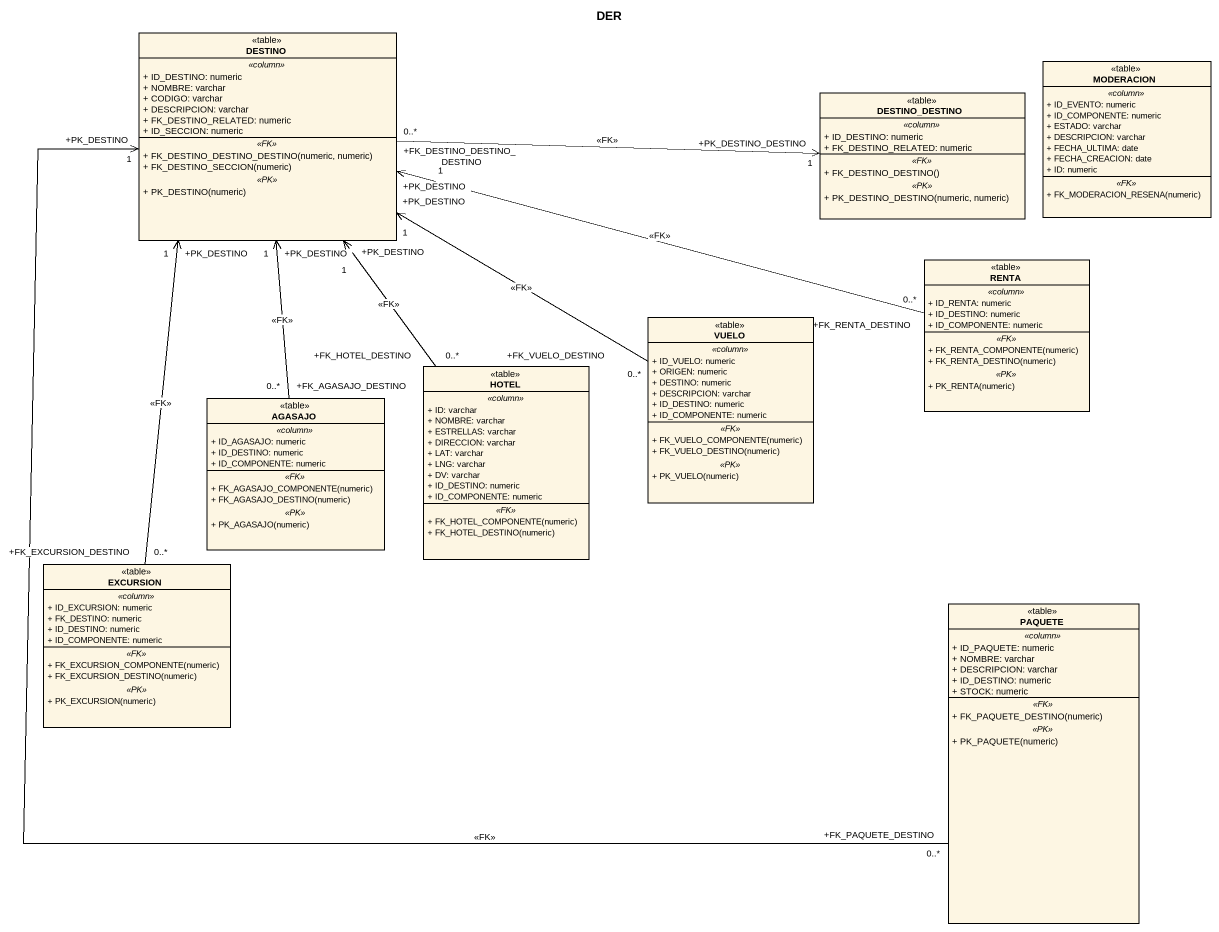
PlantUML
@startuml
title DER
hide circle
hide empty members
skinparam classAttributeIconSize 0
class DESTINO <<table>> {
  .. <<column>> ..
  + ID_DESTINO: numeric
  + NOMBRE: varchar
  + CODIGO: varchar
  + DESCRIPCION: varchar
  + FK_DESTINO_RELATED: numeric
  + ID_SECCION: numeric
  .. <<FK>> ..
  + FK_DESTINO_DESTINO_DESTINO(numeric, numeric)
  + FK_DESTINO_SECCION(numeric)
  .. <<PK>> ..
  + PK_DESTINO(numeric)
}
class MODERACION <<table>> {
  .. <<column>> ..
  + ID_EVENTO: numeric
  + ID_COMPONENTE: numeric
  + ESTADO: varchar
  + DESCRIPCION: varchar
  + FECHA_ULTIMA: date
  + FECHA_CREACION: date
  + ID: numeric
  .. <<FK>> ..
  + FK_MODERACION_RESENA(numeric)
}
class DESTINO_DESTINO <<table>> {
  .. <<column>> ..
  + ID_DESTINO: numeric
  + FK_DESTINO_RELATED: numeric
  .. <<FK>> ..
  + FK_DESTINO_DESTINO()
  .. <<PK>> ..
  + PK_DESTINO_DESTINO(numeric, numeric)
}
class RENTA <<table>> {
  .. <<column>> ..
  + ID_RENTA: numeric
  + ID_DESTINO: numeric
  + ID_COMPONENTE: numeric
  .. <<FK>> ..
  + FK_RENTA_COMPONENTE(numeric)
  + FK_RENTA_DESTINO(numeric)
  .. <<PK>> ..
  + PK_RENTA(numeric)
}
class VUELO <<table>> {
  .. <<column>> ..
  + ID_VUELO: numeric
  + ORIGEN: numeric
  + DESTINO: numeric
  + DESCRIPCION: varchar
  + ID_DESTINO: numeric
  + ID_COMPONENTE: numeric
  .. <<FK>> ..
  + FK_VUELO_COMPONENTE(numeric)
  + FK_VUELO_DESTINO(numeric)
  .. <<PK>> ..
  + PK_VUELO(numeric)
}
class AGASAJO <<table>> {
  .. <<column>> ..
  + ID_AGASAJO: numeric
  + ID_DESTINO: numeric
  + ID_COMPONENTE: numeric
  .. <<FK>> ..
  + FK_AGASAJO_COMPONENTE(numeric)
  + FK_AGASAJO_DESTINO(numeric)
  .. <<PK>> ..
  + PK_AGASAJO(numeric)
}
class HOTEL <<table>> {
  .. <<column>> ..
  + ID: varchar
  + NOMBRE: varchar
  + ESTRELLAS: varchar
  + DIRECCION: varchar
  + LAT: varchar
  + LNG: varchar
  + DV: varchar
  + ID_DESTINO: numeric
  + ID_COMPONENTE: numeric
  .. <<FK>> ..
  + FK_HOTEL_COMPONENTE(numeric)
  + FK_HOTEL_DESTINO(numeric)
}
class EXCURSION <<table>> {
  .. <<column>> ..
  + ID_EXCURSION: numeric
  + FK_DESTINO: numeric
  + ID_DESTINO: numeric
  + ID_COMPONENTE: numeric
  .. <<FK>> ..
  + FK_EXCURSION_COMPONENTE(numeric)
  + FK_EXCURSION_DESTINO(numeric)
  .. <<PK>> ..
  + PK_EXCURSION(numeric)
}
class PAQUETE <<table>> {
  .. <<column>> ..
  + ID_PAQUETE: numeric
  + NOMBRE: varchar
  + DESCRIPCION: varchar
  + ID_DESTINO: numeric
  + STOCK: numeric
  .. <<FK>> ..
  + FK_PAQUETE_DESTINO(numeric)
  .. <<PK>> ..
  + PK_PAQUETE(numeric)
}
DESTINO "+FK_DESTINO_DESTINO_DESTINO\n0..*" -right-> "+PK_DESTINO_DESTINO\n1" DESTINO_DESTINO : <<FK>>
RENTA "+FK_RENTA_DESTINO\n0..*" -left-> "+PK_DESTINO\n1" DESTINO : <<FK>>
VUELO "+FK_VUELO_DESTINO\n0..*" -left-> "+PK_DESTINO\n1" DESTINO : <<FK>>
AGASAJO "+FK_AGASAJO_DESTINO\n0..*" -up-> "+PK_DESTINO\n1" DESTINO : <<FK>>
HOTEL "+FK_HOTEL_DESTINO\n0..*" -up-> "+PK_DESTINO\n1" DESTINO : <<FK>>
EXCURSION "+FK_EXCURSION_DESTINO\n0..*" -up-> "+PK_DESTINO\n1" DESTINO : <<FK>>
PAQUETE "+FK_PAQUETE_DESTINO\n0..*" -up-> "+PK_DESTINO\n1" DESTINO : <<FK>>
@enduml
